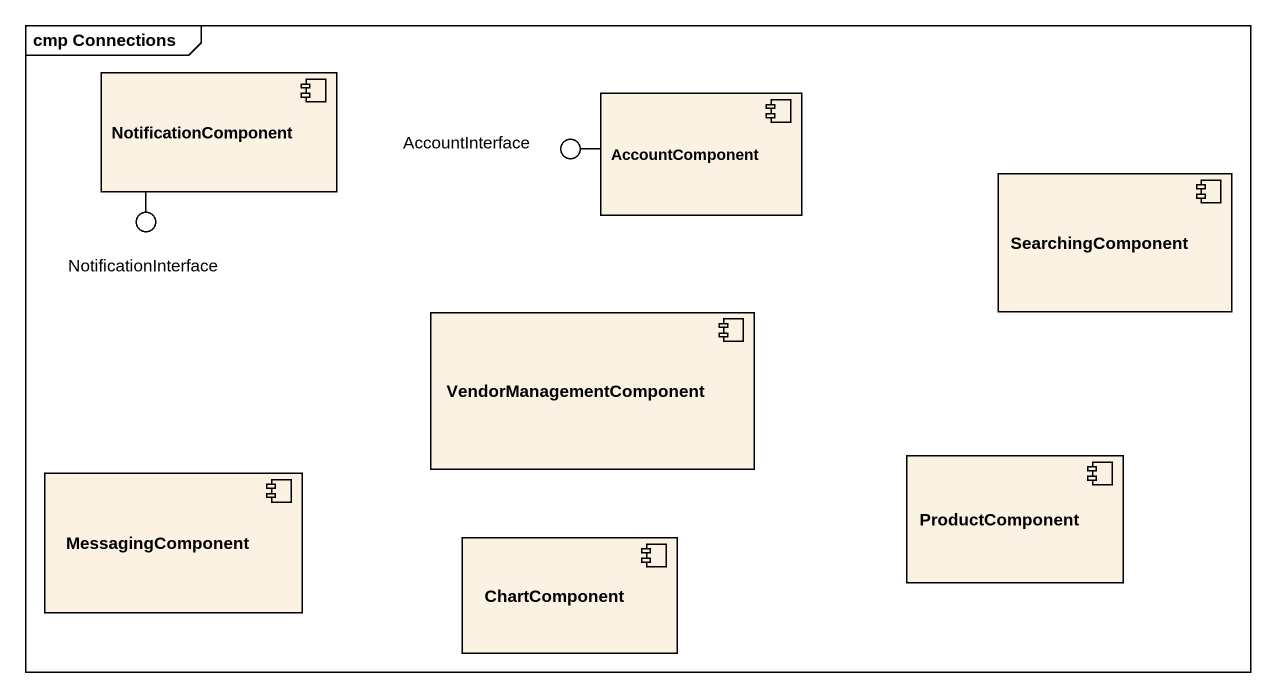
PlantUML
@startuml
mainframe cmp Connections
component NotificationComponent
component AccountComponent
() AccountInterface
() NotificationInterface
component SearchingComponent
component VendorManagementComponent
component MessagingComponent
component ProductComponent
component ChartComponent
AccountComponent -left- AccountInterface
NotificationComponent -- NotificationInterface
@enduml
